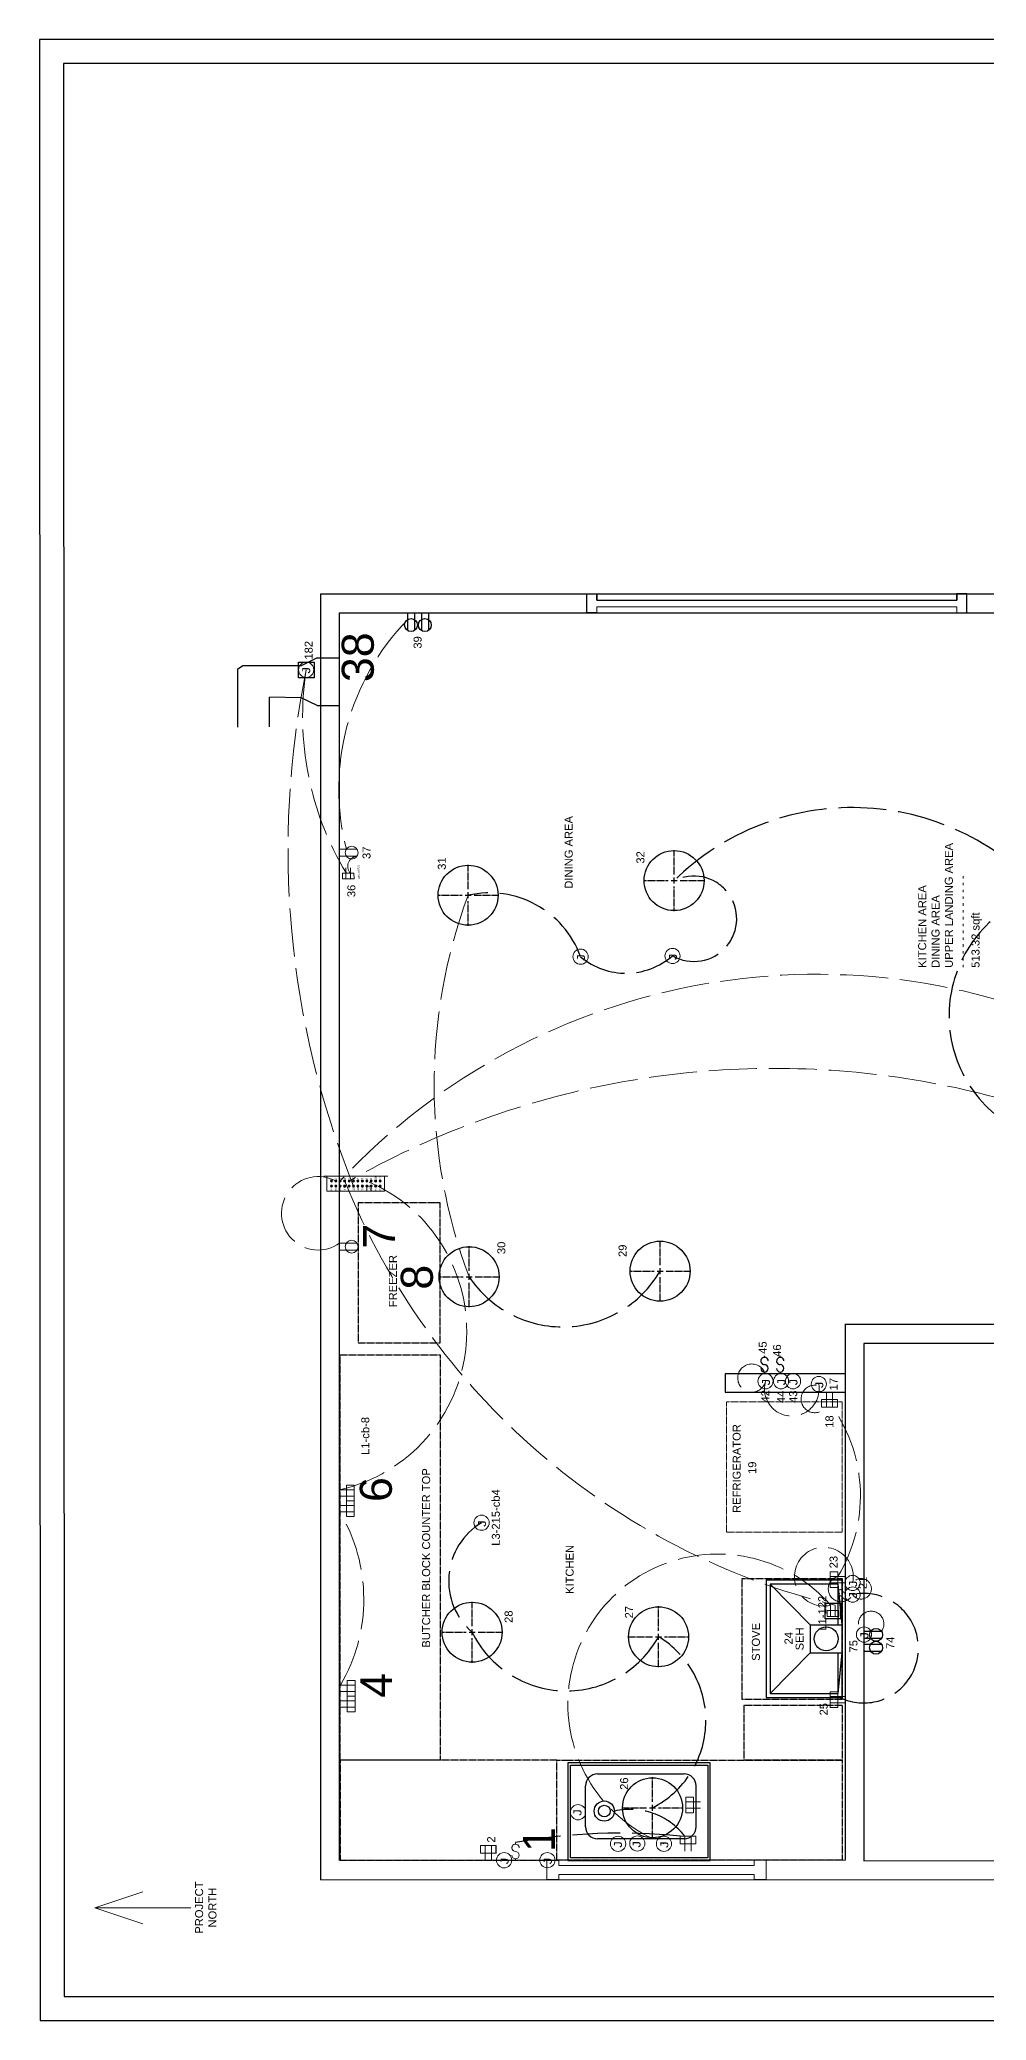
# Model space of a CAD drawing. Header units: inches. Extents: x -601 to 0, y 0 to 495.
# Drawn here: x -600.5 to -363.8, y 0 to 495.1 of the extents above; entities that cross this region are included whole.
import ezdxf

# ---------------------------------------------------------------- set-up
doc = ezdxf.new("R2010")
doc.units = ezdxf.units.IN
doc.header["$MEASUREMENT"] = 0
doc.linetypes.add('ACAD_ISO02W100', pattern=[15, 12, -3])
doc.linetypes.add('CENTER2', pattern=[1.125, 0.75, -0.125, 0.125, -0.125])
doc.layers.get('0').update_dxf_attribs({"color": 1, "lineweight": 9})
for name, color, linetype, lineweight in [('00-page-edge', 7, 'Continuous', 9), ('A201-Floorplan-2nd-floor', 7, 'Continuous', 9), ('A201-Text', 7, 'Continuous', 9), ('E201-Electrical-2nd-floor', 7, 'Continuous', 9)]:
    doc.layers.add(name, color=color, linetype=linetype, lineweight=lineweight)
doc.styles.add('Reg', font='Courier New.ttf', dxfattribs={"height": 1})
doc.styles.add('Small', font='Arial.ttf', dxfattribs={"height": 0.5})
doc.styles.get("Standard").update_dxf_attribs({"font": 'Arial.ttf', "height": 2})

# ---------------------------------------------------------------- blocks, each defined once
blk = doc.blocks.new('duplex-for-freezer-on-2nd-floor')
at = {"layer": 'E201-Electrical-2nd-floor'}
for p, q in [((0, 0), (0, -4.39)), ((1.73, 0), (1.73, -4.38))]:
    blk.add_line(p, q, dxfattribs=at)
blk.add_circle((0.86, -3.03), 1.61, dxfattribs=at)
blk = doc.blocks.new('refrigerator')
at = {"layer": 'A201-Floorplan-2nd-floor', "linetype": 'CENTER2'}
blk.add_lwpolyline([(0, 0), (-32.625, 0), (-32.625, 28.925), (0, 28.925)], close=True, dxfattribs=at)
blk = doc.blocks.new('stove')
at = {"layer": 'A201-Floorplan-2nd-floor', "linetype": 'CENTER2', "lineweight": 30}
blk.add_lwpolyline([(-30.27, 25), (0, 25), (0, 0), (-30.27, 0)], close=True, dxfattribs=at)
blk = doc.blocks.new('L2-dining-room-window')
at = {"layer": 'A201-Floorplan-2nd-floor', "lineweight": 30}
for p, q in [((0, -2.5), (0, 0)), ((0, 0), (4.75, 0)), ((4.75, 0), (4.75, -2.5)), ((3.2, -2.5), (4.75, -2.5)), ((3.2, -2.5), (3.2, -92.5)), ((4.75, -2.5), (3.2, -2.5)), ((0, -92.5), (0, -95)), ((3.2, -92.5), (4.75, -92.5)), ((4.75, -92.5), (3.2, -92.5)), ((4.75, -95), (4.75, -92.5)), ((0, -95), (4.75, -95))]:
    blk.add_line(p, q, dxfattribs=at)
at = {"layer": 'A201-Floorplan-2nd-floor'}
blk.add_lwpolyline([(0, -92.5), (1.55, -92.5), (1.55, -2.5), (0, -2.5)], dxfattribs=at)
blk = doc.blocks.new('L2-furnace-register-38-and-duct')
at = {"layer": 'A201-Floorplan-2nd-floor', "lineweight": 30}
for p, q in [((9, 25.55), (-5.42, 25.55)), ((9.97, 24.2), (9, 25.55)), ((9.97, 9.59), (9.97, 24.2)), ((-5.27, 17.56), (2.09, 17.56)), ((1.97, 9.59), (2.09, 17.56)), ((0, 5.61), (1.97, 9.59)), ((0, 5.61), (0, 0)), ((11.95, 5.61), (9.97, 9.59)), ((11.95, 5.61), (11.95, 0))]:
    blk.add_line(p, q, dxfattribs=at)
blk = doc.blocks.new('L2-switch-1')
at = {"layer": 'E201-Electrical-2nd-floor'}
for p, q in [((0.41, 0, -43.5), (0, 0, -43.5)), ((4.08, 0, -43.5), (4.49, 0, -43.5))]:
    blk.add_line(p, q, dxfattribs=at)
for centre, start, end in [((1.32, 0, -43.5), 90, 270), ((3.17, 0, -43.5), 270, 180), ((1.34, 0, -43.5), 270, 0)]:
    blk.add_arc(centre, 0.916, start, end, dxfattribs=at)
blk = doc.blocks.new('L2-gfci-duplex-2')
at = {"layer": 'E201-Electrical-2nd-floor'}
for p, q in [((0, 0, -43.5), (3.72, 0, -43.5)), ((3.72, 1.18, -43.5), (1.79, 1.18, -43.5)), ((1.79, -2.75, -43.5), (1.79, 1.18, -43.5)), ((0, -1.57, -43.5), (3.72, -1.57, -43.5))]:
    blk.add_line(p, q, dxfattribs=at)
at = {"layer": 'E201-Electrical-2nd-floor', "elevation": -43.5}
blk.add_lwpolyline([(1.79, -2.75), (1.79, 1.18), (3.72, 1.18), (3.72, -2.75)], close=True, dxfattribs=at)
blk = doc.blocks.new('L2-north-kitchen-butcher-block')
at = {"layer": 'A201-Floorplan-2nd-floor', "linetype": 'CENTER2', "lineweight": 30}
blk.add_lwpolyline([(0, -25), (-101.32, -25), (-101.32, 0), (0, 0)], close=True, dxfattribs=at)
blk = doc.blocks.new('L2-kitchen-NW-butcher-block')
at = {"layer": 'A201-Floorplan-2nd-floor', "linetype": 'CENTER2', "lineweight": 30}
blk.add_lwpolyline([(25, -54.19), (25, 0), (0, 0), (0, -54.19)], close=True, dxfattribs=at)
blk = doc.blocks.new('L2-kitchen-butcher-block-sink')
at = {"layer": 'A201-Floorplan-2nd-floor', "linetype": 'CENTER2', "lineweight": 30}
blk.add_lwpolyline([(0, 71.3625), (25, 71.3625), (25, 0), (0, 0)], close=True, dxfattribs=at)
blk = doc.blocks.new('L2-butcher-block-west-stove')
at = {"layer": 'A201-Floorplan-2nd-floor', "linetype": 'CENTER2', "lineweight": 30}
for p, q in [((13.69, 24.62), (0, 24.62)), ((0, 0), (0, 24.62)), ((13.69, 0), (13.69, 24.62)), ((13.69, 0), (0, 0))]:
    blk.add_line(p, q, dxfattribs=at)
blk = doc.blocks.new('smart-hood')
at = {"lineweight": 30}
for p, q in [((11.15625, 8), (11.15625, 0)), ((18.15625, 8), (11.15625, 8)), ((18.15625, 8), (18.15625, 0))]:
    blk.add_line(p, q, dxfattribs=at)
blk.add_lwpolyline([(0, 0), (29.3125, 0), (29.3125, 19), (0, 19)], close=True, dxfattribs=at)
blk.add_lwpolyline([(18.15625, 1), (28.3125, 1), (28.3125, 18), (1, 18), (1, 1), (11.15625, 1)], dxfattribs=at)
blk.add_circle((14.65625, 4), 3, dxfattribs=at)
blk = doc.blocks.new('L2-stove-exhaust-hood')
at = {"layer": 'A201-Floorplan-2nd-floor', "lineweight": 30}
for p, q in [((0, 8), (-10.15625, 18)), ((17.15625, 18), (7, 8)), ((-10.15625, 1), (0, 0)), ((7, 0), (17.15625, 1))]:
    blk.add_line(p, q, dxfattribs=at)
blk.add_blockref('smart-hood', (-11.15625, 0), dxfattribs=at)
blk = doc.blocks.new('L2-gfci-duplex-4')
at = {"layer": 'E201-Electrical-2nd-floor'}
for p, q in [((-3.92, 0, -48.88), (-3.92, -1.96, -48.88)), ((3.92, 0, -48.88), (-3.92, 0, -48.88)), ((-2.75, 1.76, -48.88), (-2.75, -1.96, -48.88)), ((-1.18, 1.76, -48.88), (-1.18, -1.96, -48.88)), ((0, -1.96, -48.88), (0, 0, -48.88)), ((1.18, 1.7, -48.88), (1.18, -1.96, -48.88)), ((2.75, 1.7, -48.88), (2.75, -1.96, -48.88)), ((3.92, -1.96, -48.88), (3.92, 0, -48.88)), ((-3.92, -1.96, -48.88), (3.92, -1.96, -48.88))]:
    blk.add_line(p, q, dxfattribs=at)
blk = doc.blocks.new('L2-gfci-duplex-6')
at = {"layer": 'E201-Electrical-2nd-floor'}
for p, q in [((-3.92, 0, -49.38), (-3.92, -1.96, -49.38)), ((3.92, 0, -49.38), (-3.92, 0, -49.38)), ((-2.75, 1.69, -49.38), (-2.75, -1.96, -49.38)), ((-1.18, 1.69, -49.38), (-1.18, -1.96, -49.38)), ((0, -1.96, -49.38), (0, 0, -49.38)), ((1.18, 1.7, -49.38), (1.18, -1.96, -49.38)), ((2.75, 1.7, -49.38), (2.75, -1.96, -49.38)), ((3.92, -1.96, -49.38), (3.92, 0, -49.38)), ((-3.92, -1.96, -49.38), (3.92, -1.96, -49.38))]:
    blk.add_line(p, q, dxfattribs=at)
blk = doc.blocks.new('L2-gfci-duplex-10')
at = {"layer": 'E201-Electrical-2nd-floor'}
for p, q in [((0, 1.57), (3.72, 1.57)), ((0, 0), (3.72, 0)), ((3.72, 2.75), (1.79, 2.75)), ((1.79, -1.18), (1.79, 2.75))]:
    blk.add_line(p, q, dxfattribs=at)
blk.add_lwpolyline([(1.79, -1.18), (1.79, 2.75), (3.72, 2.75), (3.72, -1.18)], close=True, dxfattribs=at)
blk = doc.blocks.new('L2-gfci-duplex-9')
at = {"layer": 'E201-Electrical-2nd-floor'}
for p, q in [((0, 0), (0, -1.94)), ((3.92, 0), (0, 0)), ((1.18, -3.72), (1.18, 0)), ((2.75, -3.72), (2.75, 0)), ((3.92, -1.94), (3.92, 0)), ((3.92, -1.94), (0, -1.94))]:
    blk.add_line(p, q, dxfattribs=at)
blk = doc.blocks.new('L2-cabinet-holding-kitchen-sink')
at = {"layer": 'A201-Floorplan-2nd-floor', "lineweight": -3}
for points in [[(0, 0), (0, 35.56), (-24.42, 35.56), (-24.4, 0)], [(-23.77, 0.62), (-23.8, 34.94), (-0.63, 34.94), (-0.63, 0.62)]]:
    blk.add_lwpolyline(points, close=True, dxfattribs=at)
blk = doc.blocks.new('L2-insinkerator')
at = {"layer": 'E201-Electrical-2nd-floor', "lineweight": -3}
blk.add_circle((0, 2.53), 2.53, dxfattribs=at)
blk = doc.blocks.new('L2-kitchen-sink-and-drain')
at = {"layer": 'A201-Floorplan-2nd-floor', "lineweight": -3}
for p, q in [((-6.9375, -19.96875), (-6.9375, 1.71875)), ((-3.9375, 4.71875), (6.28125, 4.71875)), ((9.28125, 1.71875), (9.28125, -19.96875)), ((-3.9375, -22.96875), (6.28125, -22.96875))]:
    blk.add_line(p, q, dxfattribs=at)
blk.add_circle((0, 0), 1.45459, dxfattribs=at)
for centre, start, end in [((-3.9375, 1.71875), 90, 180), ((6.28125, 1.71875), 0, 90), ((-3.9375, -19.96875), 180, 270), ((6.28125, -19.96875), 270, 0)]:
    blk.add_arc(centre, 3, start, end, dxfattribs=at)
blk = doc.blocks.new('L2-gfci-duplex-18')
at = {"layer": 'E201-Electrical-2nd-floor'}
for p, q in [((-3.72, 2.75, -29.75), (-1.79, 2.75, -29.75)), ((-1.79, 2.75, -29.75), (-3.72, 2.75, -29.75)), ((-3.72, 2.75, -29.75), (-3.72, -1.18, -29.75)), ((0, 1.57, -29.75), (-3.72, 1.57, -29.75)), ((0, 1.57, -29.75), (-3.72, 1.57, -29.75)), ((0, 0, -29.75), (-3.72, 0, -29.75)), ((-1.79, 2.75, -29.75), (-1.79, -1.18, -29.75)), ((-3.72, -1.18, -29.75), (-1.79, -1.18, -29.75))]:
    blk.add_line(p, q, dxfattribs=at)
blk = doc.blocks.new('L2-gfci-duplex-23')
at = {"layer": 'E201-Electrical-2nd-floor'}
for p, q in [((-1.18, 3.72, -56.5), (-1.18, 1.79, -56.5)), ((2.75, 3.72, -56.5), (-1.18, 3.72, -56.5)), ((2.75, 1.79, -56.5), (-1.18, 1.79, -56.5)), ((0, 0, -56.5), (0, 3.72, -56.5)), ((1.57, 0, -56.5), (1.57, 3.72, -56.5)), ((2.75, 1.79, -56.5), (2.75, 3.72, -56.5))]:
    blk.add_line(p, q, dxfattribs=at)
blk = doc.blocks.new('L2-j-box-22')
at = {"layer": 'E201-Electrical-2nd-floor'}
blk.add_circle((0, -1.9), 1.9, dxfattribs=at)
at = {"layer": 'E201-Electrical-2nd-floor', "lineweight": 5, "style": 'Reg'}
blk.add_text('J', height=2, dxfattribs=at).set_placement((-1.25, -3.01))
blk = doc.blocks.new('L2-j-box-21')
at = {"layer": 'E201-Electrical-2nd-floor'}
blk.add_circle((0, -1.9), 1.9, dxfattribs=at)
at = {"layer": 'E201-Electrical-2nd-floor', "lineweight": 5, "style": 'Reg'}
blk.add_text('J', height=2, dxfattribs=at).set_placement((-1.25, -3.01))
blk = doc.blocks.new('L2-gfci-duplex-25')
at = {"layer": 'E201-Electrical-2nd-floor'}
for p, q in [((-1.18, 3.72, -56.5), (-1.18, 1.79, -56.5)), ((2.75, 3.72, -56.5), (-1.18, 3.72, -56.5)), ((2.75, 1.79, -56.5), (-1.18, 1.79, -56.5)), ((0, 0, -56.5), (0, 3.72, -56.5)), ((1.57, 0, -56.5), (1.57, 3.72, -56.5)), ((2.75, 1.79, -56.5), (2.75, 3.72, -56.5))]:
    blk.add_line(p, q, dxfattribs=at)
blk = doc.blocks.new('*U117')
at = {"layer": 'E201-Electrical-2nd-floor', "color": 0, "linetype": 'CENTER2', "lineweight": -3, "transparency": 16777216}
for p, q in [((0, 1.5), (0, 7.62)), ((-7.62, 0), (-1.5, 0)), ((1.5, 0), (7.62, 0)), ((0, -7.62), (0, -1.5))]:
    blk.add_line(p, q, dxfattribs=at)
at = {"layer": 'E201-Electrical-2nd-floor', "color": 0, "linetype": 'Continuous', "lineweight": -3, "transparency": 16777216}
for p, q in [((-0.75, 0), (0.75, 0)), ((0, -0.75), (0, 0.75))]:
    blk.add_line(p, q, dxfattribs=at)
blk = doc.blocks.new('L2-ceiling-led-26')
at = {"layer": 'E201-Electrical-2nd-floor', "lineweight": -3}
blk.add_circle((0, 0, -94.5), 7.5, dxfattribs=at)
at = {"layer": 'E201-Electrical-2nd-floor', "linetype": 'CENTER2', "lineweight": -3, "rotation": 270}
blk.add_blockref('*U117', (0, 0, -94.5), dxfattribs=at)
blk = doc.blocks.new('*U119')
at = {"layer": 'E201-Electrical-2nd-floor', "color": 0, "linetype": 'CENTER2', "lineweight": -3, "transparency": 16777216}
for p, q in [((0, 1.5), (0, 7.62)), ((-7.62, 0), (-1.5, 0)), ((1.5, 0), (7.62, 0)), ((0, -7.62), (0, -1.5))]:
    blk.add_line(p, q, dxfattribs=at)
at = {"layer": 'E201-Electrical-2nd-floor', "color": 0, "linetype": 'Continuous', "lineweight": -3, "transparency": 16777216}
for p, q in [((-0.75, 0), (0.75, 0)), ((0, -0.75), (0, 0.75))]:
    blk.add_line(p, q, dxfattribs=at)
blk = doc.blocks.new('L2-ceiling-led-27')
at = {"layer": 'E201-Electrical-2nd-floor', "lineweight": -3}
blk.add_circle((0, 0, -93.5), 7.5, dxfattribs=at)
at = {"layer": 'E201-Electrical-2nd-floor', "linetype": 'CENTER2', "lineweight": -3, "rotation": 270}
blk.add_blockref('*U119', (0, 0, -93.5), dxfattribs=at)
blk = doc.blocks.new('*U121')
at = {"layer": 'E201-Electrical-2nd-floor', "color": 0, "linetype": 'CENTER2', "lineweight": -3, "transparency": 16777216}
for p, q in [((0, 1.5), (0, 7.62)), ((-7.62, 0), (-1.5, 0)), ((1.5, 0), (7.62, 0)), ((0, -7.62), (0, -1.5))]:
    blk.add_line(p, q, dxfattribs=at)
at = {"layer": 'E201-Electrical-2nd-floor', "color": 0, "linetype": 'Continuous', "lineweight": -3, "transparency": 16777216}
for p, q in [((-0.75, 0), (0.75, 0)), ((0, -0.75), (0, 0.75))]:
    blk.add_line(p, q, dxfattribs=at)
blk = doc.blocks.new('L2-ceiling-led-28')
at = {"layer": 'E201-Electrical-2nd-floor', "lineweight": -3}
blk.add_circle((0, 0, -93.88), 7.5, dxfattribs=at)
at = {"layer": 'E201-Electrical-2nd-floor', "linetype": 'CENTER2', "lineweight": -3, "rotation": 270}
blk.add_blockref('*U121', (0, 0, -93.88), dxfattribs=at)
blk = doc.blocks.new('L2-j-box-14')
at = {"layer": 'E201-Electrical-2nd-floor'}
blk.add_circle((0, -1.9), 1.9, dxfattribs=at)
at = {"layer": 'E201-Electrical-2nd-floor', "lineweight": 5, "style": 'Reg'}
blk.add_text('J', height=2, dxfattribs=at).set_placement((-1.1, -2.75))
blk = doc.blocks.new('L2-j-box-13')
at = {"layer": 'E201-Electrical-2nd-floor'}
blk.add_circle((0, 0), 1.9, dxfattribs=at)
at = {"layer": 'E201-Electrical-2nd-floor', "lineweight": 5, "style": 'Reg'}
blk.add_text('J', height=2, dxfattribs=at).set_placement((-1.2, -0.98))
blk = doc.blocks.new('L2-j-box-12')
at = {"layer": 'E201-Electrical-2nd-floor'}
blk.add_circle((0, 0), 1.9, dxfattribs=at)
at = {"layer": 'E201-Electrical-2nd-floor', "lineweight": 5, "style": 'Reg'}
blk.add_text('J', height=2, dxfattribs=at).set_placement((-1.25, -0.82))
blk = doc.blocks.new('L2-j-box-11')
at = {"layer": 'E201-Electrical-2nd-floor'}
blk.add_circle((0, 0), 1.9, dxfattribs=at)
at = {"layer": 'E201-Electrical-2nd-floor', "lineweight": 5, "style": 'Reg'}
blk.add_text('J', height=2, dxfattribs=at).set_placement((-1.25, -1.11))
blk = doc.blocks.new('L2-j-box-15')
at = {"layer": 'E201-Electrical-2nd-floor'}
blk.add_circle((0, 0), 1.9, dxfattribs=at)
at = {"layer": 'E201-Electrical-2nd-floor', "lineweight": 5, "style": 'Reg'}
blk.add_text('J', height=2, dxfattribs=at).set_placement((-1.25, -1.11))
blk = doc.blocks.new('L2-j-box-16')
at = {"layer": 'E201-Electrical-2nd-floor'}
blk.add_circle((0, 0), 1.9, dxfattribs=at)
at = {"layer": 'E201-Electrical-2nd-floor', "lineweight": 5, "style": 'Reg'}
blk.add_text('J', height=2, dxfattribs=at).set_placement((-1.25, -1.11))
blk = doc.blocks.new('*U125')
at = {"layer": 'E201-Electrical-2nd-floor', "color": 0, "linetype": 'CENTER2', "lineweight": -3, "transparency": 16777216}
for p, q in [((0, 1.5), (0, 7.62)), ((-7.62, 0), (-1.5, 0)), ((1.5, 0), (7.62, 0)), ((0, -7.62), (0, -1.5))]:
    blk.add_line(p, q, dxfattribs=at)
at = {"layer": 'E201-Electrical-2nd-floor', "color": 0, "linetype": 'Continuous', "lineweight": -3, "transparency": 16777216}
for p, q in [((-0.75, 0), (0.75, 0)), ((0, -0.75), (0, 0.75))]:
    blk.add_line(p, q, dxfattribs=at)
blk = doc.blocks.new('L2-ceiling-led-29')
at = {"layer": 'E201-Electrical-2nd-floor', "lineweight": -3}
blk.add_circle((0, 0, -93), 7.5, dxfattribs=at)
at = {"layer": 'E201-Electrical-2nd-floor', "linetype": 'CENTER2', "lineweight": -3, "rotation": 270}
blk.add_blockref('*U125', (0, 0, -93), dxfattribs=at)
blk = doc.blocks.new('*U127')
at = {"layer": 'E201-Electrical-2nd-floor', "color": 0, "linetype": 'CENTER2', "lineweight": -3, "transparency": 16777216}
for p, q in [((0, 1.5), (0, 7.62)), ((-7.62, 0), (-1.5, 0)), ((1.5, 0), (7.62, 0)), ((0, -7.62), (0, -1.5))]:
    blk.add_line(p, q, dxfattribs=at)
at = {"layer": 'E201-Electrical-2nd-floor', "color": 0, "linetype": 'Continuous', "lineweight": -3, "transparency": 16777216}
for p, q in [((-0.75, 0), (0.75, 0)), ((0, -0.75), (0, 0.75))]:
    blk.add_line(p, q, dxfattribs=at)
blk = doc.blocks.new('L2-ceiling-led-30')
at = {"layer": 'E201-Electrical-2nd-floor', "lineweight": -3}
blk.add_circle((0, 0, -94.38), 7.5, dxfattribs=at)
at = {"layer": 'E201-Electrical-2nd-floor', "linetype": 'CENTER2', "lineweight": -3, "rotation": 270}
blk.add_blockref('*U127', (0, 0, -94.38), dxfattribs=at)
blk = doc.blocks.new('*U129')
at = {"layer": 'E201-Electrical-2nd-floor', "color": 0, "linetype": 'CENTER2', "lineweight": -3, "transparency": 16777216}
for p, q in [((0, 1.5), (0, 7.62)), ((-7.62, 0), (-1.5, 0)), ((1.5, 0), (7.62, 0)), ((0, -7.62), (0, -1.5))]:
    blk.add_line(p, q, dxfattribs=at)
at = {"layer": 'E201-Electrical-2nd-floor', "color": 0, "linetype": 'Continuous', "lineweight": -3, "transparency": 16777216}
for p, q in [((-0.75, 0), (0.75, 0)), ((0, -0.75), (0, 0.75))]:
    blk.add_line(p, q, dxfattribs=at)
blk = doc.blocks.new('L2-ceiling-led-31')
at = {"layer": 'E201-Electrical-2nd-floor', "lineweight": -3}
blk.add_circle((0, 0, -93.38), 7.5, dxfattribs=at)
at = {"layer": 'E201-Electrical-2nd-floor', "linetype": 'CENTER2', "lineweight": -3, "rotation": 270}
blk.add_blockref('*U129', (0, 0, -93.38), dxfattribs=at)
blk = doc.blocks.new('*U131')
at = {"layer": 'E201-Electrical-2nd-floor', "color": 0, "linetype": 'CENTER2', "lineweight": -3, "transparency": 16777216}
for p, q in [((0, 1.5), (0, 7.62)), ((-7.62, 0), (-1.5, 0)), ((1.5, 0), (7.62, 0)), ((0, -7.62), (0, -1.5))]:
    blk.add_line(p, q, dxfattribs=at)
at = {"layer": 'E201-Electrical-2nd-floor', "color": 0, "linetype": 'Continuous', "lineweight": -3, "transparency": 16777216}
for p, q in [((-0.75, 0), (0.75, 0)), ((0, -0.75), (0, 0.75))]:
    blk.add_line(p, q, dxfattribs=at)
blk = doc.blocks.new('L2-ceiling-led-32')
at = {"layer": 'E201-Electrical-2nd-floor', "lineweight": -3}
blk.add_circle((0, 0, -93.38), 7.5, dxfattribs=at)
at = {"layer": 'E201-Electrical-2nd-floor', "linetype": 'CENTER2', "lineweight": -3, "rotation": 270}
blk.add_blockref('*U131', (0, 0, -93.38), dxfattribs=at)
blk = doc.blocks.new('L2-duplex-37')
at = {"layer": 'E201-Electrical-2nd-floor'}
for p, q in [((0, 0, -15.25), (0, -4.39, -15.25)), ((1.73, 0, -15.25), (1.73, -4.38, -15.25))]:
    blk.add_line(p, q, dxfattribs=at)
blk.add_circle((0.86, -3.03, -15.25), 1.61, dxfattribs=at)
blk = doc.blocks.new('L2-duplex-39')
at = {"layer": 'E201-Electrical-2nd-floor', "lineweight": -3}
for p, q in [((0, 2.75, -15.75), (-4.39, 2.75, -15.75)), ((0, 1.02, -15.75), (-4.38, 1.02, -15.75)), ((0, -0.71, -15.75), (-4.39, -0.71, -15.75)), ((0, -2.44, -15.75), (-4.38, -2.44, -15.75))]:
    blk.add_line(p, q, dxfattribs=at)
for centre in [(-3.03, 1.89, -15.75), (-3.03, -1.57, -15.75)]:
    blk.add_circle(centre, 1.61, dxfattribs=at)
blk = doc.blocks.new('L2-j-box-42')
at = {"layer": 'E201-Electrical-2nd-floor'}
blk.add_circle((-1.9, 0, -67.12), 1.9, dxfattribs=at)
at = {"layer": 'E201-Electrical-2nd-floor', "lineweight": 5, "style": 'Reg'}
blk.add_text('J', height=2, dxfattribs=at).set_placement((-3.15, -1.11, -67.12))
blk = doc.blocks.new('L2-j-box-44')
at = {"layer": 'E201-Electrical-2nd-floor'}
blk.add_circle((-1.9, 0, -75.62), 1.9, dxfattribs=at)
at = {"layer": 'E201-Electrical-2nd-floor', "lineweight": 5, "style": 'Reg'}
blk.add_text('J', height=2, dxfattribs=at).set_placement((-3.15, -1.11, -75.62))
blk = doc.blocks.new('L2-j-box-43')
at = {"layer": 'E201-Electrical-2nd-floor'}
blk.add_circle((-1.9, 0, -67.25), 1.9, dxfattribs=at)
at = {"layer": 'E201-Electrical-2nd-floor', "lineweight": 5, "style": 'Reg'}
blk.add_text('J', height=2, dxfattribs=at).set_placement((-3.15, -1.11, -67.25))
blk = doc.blocks.new('L2-j-box-17')
at = {"layer": 'E201-Electrical-2nd-floor'}
blk.add_circle((1.9, 0, -52.62), 1.9, dxfattribs=at)
at = {"layer": 'E201-Electrical-2nd-floor', "lineweight": 5, "style": 'Reg'}
blk.add_text('J', height=2, dxfattribs=at).set_placement((0.65, -1.11, -52.62))
blk = doc.blocks.new('L2-switch-45')
at = {"layer": 'E201-Electrical-2nd-floor', "lineweight": -3}
for p, q in [((0.41, 0, -45.25), (0, 0, -45.25)), ((4.08, 0, -45.25), (4.49, 0, -45.25))]:
    blk.add_line(p, q, dxfattribs=at)
for centre, start, end in [((1.32, 0, -45.25), 90, 270), ((3.17, 0, -45.25), 270, 180), ((1.34, 0, -45.25), 270, 0)]:
    blk.add_arc(centre, 0.916, start, end, dxfattribs=at)
blk = doc.blocks.new('L2-switch-46')
at = {"layer": 'E201-Electrical-2nd-floor', "lineweight": -3}
for p, q in [((0.41, 0, -45), (0, 0, -45)), ((4.08, 0, -45), (4.49, 0, -45))]:
    blk.add_line(p, q, dxfattribs=at)
for centre, start, end in [((1.32, 0, -45), 90, 270), ((3.17, 0, -45), 270, 180), ((1.34, 0, -45), 270, 0)]:
    blk.add_arc(centre, 0.916, start, end, dxfattribs=at)
blk = doc.blocks.new('L2-j-box-77')
at = {"layer": 'E201-Electrical-2nd-floor'}
blk.add_circle((1.9, 0, -8), 1.9, dxfattribs=at)
at = {"layer": 'E201-Electrical-2nd-floor', "lineweight": 5, "style": 'Reg'}
blk.add_text('J', height=2, dxfattribs=at).set_placement((0.65, -1.11, -8))
blk = doc.blocks.new('L1-gfci-122')
at = {"layer": 'E201-Electrical-2nd-floor', "lineweight": 30}
for p, q in [((-2.06, -2.48), (-2.06, 1.37)), ((-2.06, 1.37), (-0.08, 1.37)), ((-0.08, 1.37), (1.85, 1.37)), ((1.85, 1.37), (1.85, -2.48)), ((1.85, -2.48), (-2.06, -2.48))]:
    blk.add_line(p, q, dxfattribs=at)
at = {"layer": 'E201-Electrical-2nd-floor'}
for p, q in [((-1.44, 0.87), (0, 0.87)), ((-1.44, -2.03), (-1.44, 0.87)), ((1.32, 0), (-1.44, 0)), ((0, -2.03), (0, 0.87)), ((1.32, -1.16), (-1.44, -1.16)), ((0, -2.03), (-1.44, -2.03))]:
    blk.add_line(p, q, dxfattribs=at)
blk = doc.blocks.new('L3-215')
at = {"layer": 'E201-Electrical-2nd-floor'}
blk.add_circle((0, 0), 1.9, dxfattribs=at)
at = {"layer": 'E201-Electrical-2nd-floor', "lineweight": 5, "style": 'Reg'}
blk.add_text('J', height=2, dxfattribs=at).set_placement((-1.25, -1.11))
blk = doc.blocks.new('L3-205')
at = {"layer": 'E201-Electrical-2nd-floor'}
blk.add_circle((0, 0), 1.9, dxfattribs=at)
at = {"layer": 'E201-Electrical-2nd-floor', "lineweight": 5, "style": 'Reg'}
blk.add_text('J', height=2, dxfattribs=at).set_placement((-1.25, -1.11))
blk = doc.blocks.new('L3-206')
at = {"layer": 'E201-Electrical-2nd-floor'}
blk.add_circle((0, 0), 1.9, dxfattribs=at)
at = {"layer": 'E201-Electrical-2nd-floor', "lineweight": 5, "style": 'Reg'}
blk.add_text('J', height=2, dxfattribs=at).set_placement((-1.25, -1.11))
blk = doc.blocks.new('L2-kitchen-window')
at = {"layer": 'A201-Floorplan-2nd-floor'}
for p, q in [((-0.03, 54.87), (-4.83, 54.87)), ((-0.03, 54.88), (-0.03, 51.87)), ((-3.51, 51.87), (-4.83, 51.87)), ((-3.51, 51.87), (-3.51, 3)), ((-0.03, 51.87), (-1.31, 51.87)), ((-1.31, 51.87), (-1.31, 3)), ((-4.82, 3), (-3.51, 3)), ((0, 0), (-4.82, 0)), ((-1.31, 3), (0, 3)), ((0, 3), (0, 0))]:
    blk.add_line(p, q, dxfattribs=at)
at = {"layer": 'A201-Floorplan-2nd-floor', "lineweight": 30}
for p, q in [((-4.83, 54.87), (-4.83, 51.87)), ((-4.82, 3), (-4.82, 0))]:
    blk.add_line(p, q, dxfattribs=at)
blk = doc.blocks.new('L1-182')
at = {"layer": 'E201-Electrical-2nd-floor', "lineweight": 30}
for p, q in [((-1.98, -1.95, -100.38), (-1.98, 1.9, -100.38)), ((-1.98, 1.9, -100.38), (0, 1.9, -100.38)), ((0, 1.9, -100.38), (1.93, 1.9, -100.38)), ((1.93, 1.9, -100.38), (1.93, -1.95, -100.38)), ((1.93, -1.95, -100.38), (-1.98, -1.95, -100.38))]:
    blk.add_line(p, q, dxfattribs=at)
at = {"layer": 'E201-Electrical-2nd-floor'}
blk.add_circle((0, 0, -100.38), 1.9, dxfattribs=at)
at = {"layer": 'E201-Electrical-2nd-floor', "lineweight": 5, "style": 'Reg'}
blk.add_text('J', height=2, dxfattribs=at).set_placement((-1.16, -0.99, -100.38))
blk = doc.blocks.new('subpanel-171')
at = {"layer": 'E201-Electrical-2nd-floor', "lineweight": 5}
for p, q in [((0, -14.38, -48.75), (0, 0, -48.75)), ((0, 0, -48.75), (3.75, 0, -48.75)), ((3.75, -15.19, -48.75), (3.75, 0.81, -48.75)), ((1, -1.11, -48.75), (1.5, -1.11, -48.75)), ((1, -2.21, -48.75), (1.5, -2.21, -48.75)), ((1, -3.32, -48.75), (1.5, -3.32, -48.75)), ((1, -4.42, -48.75), (1.5, -4.42, -48.75)), ((1.25, -1.36, -48.75), (1.25, -0.86, -48.75)), ((1.25, -2.46, -48.75), (1.25, -1.96, -48.75)), ((1.25, -3.57, -48.75), (1.25, -3.07, -48.75)), ((1.25, -4.67, -48.75), (1.25, -4.17, -48.75)), ((2.25, -1.11, -48.75), (2.75, -1.11, -48.75)), ((2.25, -2.21, -48.75), (2.75, -2.21, -48.75)), ((2.25, -3.32, -48.75), (2.75, -3.32, -48.75)), ((2.25, -4.42, -48.75), (2.75, -4.42, -48.75)), ((2.5, -1.36, -48.75), (2.5, -0.86, -48.75)), ((2.5, -2.46, -48.75), (2.5, -1.96, -48.75)), ((2.5, -3.57, -48.75), (2.5, -3.07, -48.75)), ((2.5, -4.67, -48.75), (2.5, -4.17, -48.75)), ((1, -5.53, -48.75), (1.5, -5.53, -48.75)), ((1, -6.64, -48.75), (1.5, -6.64, -48.75)), ((1, -7.74, -48.75), (1.5, -7.74, -48.75)), ((1, -8.85, -48.75), (1.5, -8.85, -48.75)), ((1.25, -5.78, -48.75), (1.25, -5.28, -48.75)), ((1.25, -6.89, -48.75), (1.25, -6.39, -48.75)), ((1.25, -7.99, -48.75), (1.25, -7.49, -48.75)), ((1.25, -9.1, -48.75), (1.25, -8.6, -48.75)), ((1.25, -10.21, -48.75), (1.25, -9.71, -48.75)), ((2.25, -5.53, -48.75), (2.75, -5.53, -48.75)), ((2.25, -6.64, -48.75), (2.75, -6.64, -48.75)), ((2.25, -7.74, -48.75), (2.75, -7.74, -48.75)), ((2.25, -8.85, -48.75), (2.75, -8.85, -48.75)), ((2.5, -5.78, -48.75), (2.5, -5.28, -48.75)), ((2.5, -6.89, -48.75), (2.5, -6.39, -48.75)), ((2.5, -7.99, -48.75), (2.5, -7.49, -48.75)), ((2.5, -9.1, -48.75), (2.5, -8.6, -48.75)), ((2.5, -10.21, -48.75), (2.5, -9.71, -48.75)), ((1.25, -9.96, -48.75), (0, -9.96, -48.75)), ((0, -9.96, -48.75), (0, -11.06, -48.75)), ((0, -11.06, -48.75), (1.25, -11.06, -48.75)), ((0, -14.38, -48.75), (3.75, -14.38, -48.75)), ((1, -9.96, -48.75), (1.5, -9.96, -48.75)), ((1, -11.06, -48.75), (1.5, -11.06, -48.75)), ((1, -12.17, -48.75), (1.5, -12.17, -48.75)), ((1, -13.27, -48.75), (1.5, -13.27, -48.75)), ((1.25, -11.06, -48.75), (1.25, -9.96, -48.75)), ((1.25, -11.31, -48.75), (1.25, -10.81, -48.75)), ((1.25, -12.42, -48.75), (1.25, -11.92, -48.75)), ((1.25, -13.52, -48.75), (1.25, -13.02, -48.75)), ((2.25, -9.96, -48.75), (2.75, -9.96, -48.75)), ((2.25, -11.06, -48.75), (2.75, -11.06, -48.75)), ((2.25, -12.17, -48.75), (2.75, -12.17, -48.75)), ((2.25, -13.27, -48.75), (2.75, -13.27, -48.75)), ((2.5, -11.31, -48.75), (2.5, -10.81, -48.75)), ((2.5, -12.42, -48.75), (2.5, -11.92, -48.75)), ((2.5, -13.52, -48.75), (2.5, -13.02, -48.75))]:
    blk.add_line(p, q, dxfattribs=at)
for centre in [(1.25, -1.11, -48.75), (1.25, -2.21, -48.75), (1.25, -3.32, -48.75), (1.25, -4.42, -48.75), (2.5, -1.11, -48.75), (2.5, -2.21, -48.75), (2.5, -3.32, -48.75), (2.5, -4.42, -48.75), (1.25, -5.53, -48.75), (1.25, -6.64, -48.75), (1.25, -7.74, -48.75), (1.25, -8.85, -48.75), (1.25, -9.96, -48.75), (2.5, -5.53, -48.75), (2.5, -6.64, -48.75), (2.5, -7.74, -48.75), (2.5, -8.85, -48.75), (2.5, -9.96, -48.75), (1.25, -11.06, -48.75), (1.25, -12.17, -48.75), (1.25, -13.27, -48.75), (2.5, -11.06, -48.75), (2.5, -12.17, -48.75), (2.5, -13.27, -48.75)]:
    blk.add_circle(centre, 0.25, dxfattribs=at)
at = {"layer": 'E201-Electrical-2nd-floor', "lineweight": 5, "style": 'Small'}
for s, p in [('nc', (0.13, -1.28, -48.75)), ('nc', (0.13, -2.39, -48.75)), ('nc', (0.14, -3.49, -48.75)), ('11', (0.18, -4.7, -48.75)), ('1', (2.77, -1.36, -48.75)), ('3', (2.83, -3.59, -48.75)), ('2', (2.83, -2.47, -48.75)), ('4', (2.85, -4.67, -48.75)), ('13', (0.1, -6.92, -48.75)), ('14', (0.11, -8, -48.75)), ('15', (0.11, -9.11, -48.75)), ('12', (0.12, -5.79, -48.75)), ('5', (2.84, -5.79, -48.75)), ('6', (2.85, -8.02, -48.75)), ('7', (2.86, -9.11, -48.75)), ('8', (2.88, -10.2, -48.75)), ('nc', (2.87, -6.81, -48.75)), ('nc', (0.13, -13.46, -48.75)), ('16', (0.12, -10.82, -48.75)), ('nc', (0.14, -12.36, -48.75)), ('10', (2.83, -12.42, -48.75)), ('9', (2.87, -11.28, -48.75)), ('nc', (2.86, -13.46, -48.75))]:
    blk.add_text(s, height=0.5, dxfattribs=at).set_placement(p)
blk = doc.blocks.new('north-arrow')
at = {"layer": '00-page-edge', "lineweight": 5}
for points in [[(-3.99, -12), (0, 0), (4, -12)], [(0, 0), (0, -12), (0, -24)]]:
    blk.add_lwpolyline(points, dxfattribs=at)
blk = doc.blocks.new('wall-gfci+afci')
at = {"layer": 'E201-Electrical-2nd-floor'}
for p, q in [((0, 2.91), (1.44, 2.91)), ((0, 0), (0, 2.91)), ((2.76, 2.03), (0, 2.03)), ((2.76, 0.87), (0, 0.87)), ((1.44, 0), (0, 0)), ((1.44, 0), (1.44, 2.91))]:
    blk.add_line(p, q, dxfattribs=at)
at = {"layer": 'E201-Electrical-2nd-floor', "lineweight": 5, "style": 'Small'}
blk.add_text('AFCI/GFCI', height=0.5, dxfattribs=at).set_placement((-0.04, -1.46))

msp = doc.modelspace()

# ---------------------------------------------------------------- linework, layer by layer
at = {"layer": '00-page-edge', "lineweight": -3}
for p, q in [((0, 495.14), (-600.53, 495.14)), ((-600.53, 495.14), (-600.36, 0)), ((-62.27, 489.14), (-594.53, 489.14)), ((-594.53, 489.14), (-594.36, 6)), ((-594.36, 6), (-62.27, 6)), ((-600.36, 0), (0, 0))]:
    msp.add_line(p, q, dxfattribs=at)
at = {"layer": 'A201-Floorplan-2nd-floor', "lineweight": -3}
for p, q in [((-530.23, 356.57), (-88.42, 356.57)), ((-530.23, 35.17), (-530.23, 356.57)), ((-399.13, 161.66), (-429.13, 161.66)), ((-429.13, 161.66), (-429.13, 157.03)), ((-429.13, 157.03), (-399.13, 157.03)), ((-530.23, 35.17), (-88.42, 35.27))]:
    msp.add_line(p, q, dxfattribs=at)
at = {"layer": 'A201-Floorplan-2nd-floor', "lineweight": 5}
msp.add_line((-500.38, 204.35), (-501.51, 204.35), dxfattribs=at)
at = {"layer": 'A201-Floorplan-2nd-floor', "lineweight": -3}
msp.add_lwpolyline([(-399.13, 173.94), (-399.13, 40.03), (-525.51, 39.94), (-525.51, 351.82), (-230.32, 351.82), (-230.32, 242.75), (-167.47, 242.75), (-167.47, 218.25), (-181.02, 218.25), (-181.02, 152.5), (-216.36, 152.5), (-216.36, 173.94), (-399.14, 173.94)], dxfattribs=at)
at = {"layer": 'A201-Floorplan-2nd-floor', "linetype": 'CENTER2', "lineweight": -3}
msp.add_lwpolyline([(-500.38, 204.35), (-520.88, 204.35), (-520.88, 169.35), (-500.38, 169.35)], close=True, dxfattribs=at)
at = {"layer": 'A201-Floorplan-2nd-floor', "lineweight": -3}
msp.add_lwpolyline([(-394.39, 39.92), (-250.26, 39.96), (-250.26, 93.04), (-221.11, 93.04), (-221.11, 169.19), (-394.39, 169.19)], close=True, dxfattribs=at)
at = {"layer": 'A201-Text', "lineweight": 5}
msp.add_line((-500.38, 169.35), (-500.38, 170.47), dxfattribs=at)
at = {"layer": 'E201-Electrical-2nd-floor', "lineweight": -3}
for p, q in [((-394.39, 97.26), (-390.01, 97.26)), ((-394.39, 95.53), (-390, 95.53)), ((-394.39, 94.02), (-390.01, 94.02)), ((-394.39, 92.29), (-390, 92.29)), ((-486.39, 41.75), (-486.39, 43.69))]:
    msp.add_line(p, q, dxfattribs=at)
for centre in [(-391.36, 96.39), (-391.36, 93.15)]:
    msp.add_circle(centre, 1.61, dxfattribs=at)
at = {"layer": 'E201-Electrical-2nd-floor', "linetype": 'ACAD_ISO02W100', "lineweight": 5}
for centre, radius, start, end in [((-465.01, 307.79), 60.71, 135.7673, 194.3406), ((-314.33, 292.65), 224.08, 168.4282, 202.0393), ((-459.06, 325.94), 75.7, 171.1423, 211.1758), ((-520.96, 288.51), 2.52, 93.6804, 223.4372), ((-365.62, 233.91), 136.25, 159.6703, 200.6302), ((-406.29, 98.5), 163, 348.7833, 136.9245), ((-416.79, 23.03), 214.94, 47.1939, 119.656), ((-530.86, 201.75), 9.18, 61.4152, 305.6014), ((-534.36, 172.31), 40.64, 282.571, 67.3646), ((-359.52, 276.38), 177.66, 202.0017, 256.31), ((-422.44, 160.56), 3.52, 25.4042, 346.984), ((-412.43, 157.9), 6.84, 164.1731, 9.7936), ((-406.68, 155.34), 3.44, 89.5075, 326.7987), ((-434.12, 131.13), 38.84, 328.7264, 34.8092), ((-561.99, 105.3), 42.52, 329.5824, 30.9271), ((-430.96, 79.11), 37.47, 41.1395, 248.9673), ((-404.42, 110.92), 7.35, 347.6063, 283.2229), ((-400.11, 107.86), 3.21, 104.602, 333.6628), ((-395.11, 107.89), 2.57, 214.2725, 145.7275), ((-392.61, 99.09), 3.19, 324.7622, 236.0968)]:
    msp.add_arc(centre, radius, start, end, dxfattribs=at)
at = {"layer": 'E201-Electrical-2nd-floor', "linetype": 'ACAD_ISO02W100', "lineweight": -3}
for centre, radius, start, end in [((-397.29, 239.61), 63.55, 41.7589, 134.5372), ((-436.9, 275.38), 10.68, 239.8413, 117.7632), ((-488.02, 257.63), 24.22, 19.974, 102.7927), ((-341.05, 251.11), 32.07, 105.9938, 232.0727), ((-453.9, 279.4), 17.64, 229.9377, 311.3078), ((-469.69, 201.52), 28.17, 213.6786, 329.6203), ((-481.27, 109.85), 16.97, 120.9985, 229.0846), ((-394.46, 93.04), 13.69, 241.8353, 101.7012), ((-468.78, 108.69), 26.33, 206.285, 330.9506), ((-458.38, 74.94), 24.46, 297.0306, 58.9503), ((-452.9, 35.33), 17.42, 38.02, 102.9037), ((-455.25, -100.35), 147.17, 84.1906, 100.2782)]:
    msp.add_arc(centre, radius, start, end, dxfattribs=at)

# ---------------------------------------------------------------- block references
at = {"lineweight": -3, "rotation": 89.99999999999999}
for name, p in [('L2-dining-room-window', (-463.68, 351.82)), ('L2-north-kitchen-butcher-block', (-525.38, 166.35)), ('refrigerator', (-399.83, 154.65)), ('stove', (-399.83, 110.48)), ('L2-stove-exhaust-hood', (-399.83, 91.87)), ('L2-butcher-block-west-stove', (-399.83, 65.03)), ('L2-kitchen-sink-and-drain', (-459.32, 52.32)), ('L2-gfci-duplex-9', (-438.96, 51.85)), ('L2-gfci-duplex-10', (-437.61, 42.34)), ('L2-gfci-duplex-2', (-489.13, 39.97, 43.5))]:
    msp.add_blockref(name, p, dxfattribs=at)
at = {"lineweight": 5, "rotation": 89.99999999999999}
for name, p in [('L2-cabinet-holding-kitchen-sink', (-432.85, 64.4)), ('L2-insinkerator', (-456.79, 52.32)), ('L2-kitchen-window', (-418.82, 40.01))]:
    msp.add_blockref(name, p, dxfattribs=at)
at = {"layer": '00-page-edge', "lineweight": 5, "rotation": 89.99999999999999}
msp.add_blockref('north-arrow', (-586.69, 28.12), dxfattribs=at)
at = {"layer": 'A201-Floorplan-2nd-floor', "lineweight": -3, "rotation": 89.99999999999999}
for name, p in [('L2-furnace-register-38-and-duct', (-525.51, 328.66)), ('L2-kitchen-NW-butcher-block', (-525.38, 40.03)), ('L2-kitchen-butcher-block-sink', (-399.83, 40.03))]:
    msp.add_blockref(name, p, dxfattribs=at)
at = {"layer": 'A201-Floorplan-2nd-floor', "lineweight": 5, "rotation": 89.99999999999999}
for name, p in [('L2-ceiling-led-30', (-493.13, 185.9, 94.38)), ('L2-ceiling-led-29', (-445.38, 187.28, 93)), ('L2-gfci-duplex-18', (-402.23, 157.03, 29.75)), ('L2-j-box-21', (-399.13, 109.34)), ('L2-ceiling-led-28', (-492.38, 97.03, 93.88)), ('L2-j-box-22', (-399.13, 106.44)), ('L2-ceiling-led-27', (-445.76, 95.9, 93.5)), ('L2-gfci-duplex-25', (-399.13, 79.4, 56.5)), ('L2-ceiling-led-26', (-447.26, 53.15, 94.5)), ('L2-j-box-14', (-467.79, 52.03)), ('L2-j-box-13', (-455.88, 44.13)), ('L2-j-box-12', (-451.07, 44.22)), ('L2-j-box-11', (-444.41, 44.13)), ('L2-j-box-16', (-484.38, 40.03)), ('L2-j-box-15', (-473.56, 40.04))]:
    msp.add_blockref(name, p, dxfattribs=at)
at = {"layer": 'E201-Electrical-2nd-floor', "lineweight": 5}
for name, p, rotation in [('L2-duplex-39', (-505.76, 351.82, 15.75), 89.99999999999999), ('L1-182', (-533.86, 337.6, 100.38), 89.99999999999999), ('L2-duplex-37', (-525.51, 291.03, 15.25), 89.99999999999999), ('wall-gfci+afci', (-521.9, 285.35), 90.60616794361819), ('L3-205', (-465.26, 265.9), 89.99999999999999), ('L3-206', (-442.26, 266.07), 89.99999999999999), ('subpanel-171', (-528.67, 207.32, 48.75), 89.99999999999999), ('L2-switch-45', (-419.26, 161.66, 45.25), 89.99999999999999), ('L2-switch-46', (-415.32, 161.66, 45), 89.99999999999999), ('L2-j-box-42', (-419.01, 161.66, 67.12), 89.99999999999999), ('L2-j-box-44', (-415.13, 161.66, 75.62), 89.99999999999999), ('L2-j-box-43', (-412.13, 161.66, 67.25), 89.99999999999999), ('L2-j-box-17', (-405.68, 157.17, 52.62), 89.99999999999999), ('L3-215', (-490.01, 124.4), 89.99999999999999), ('L2-gfci-duplex-23', (-399.13, 109.4, 56.5), 89.99999999999999), ('L1-gfci-122', (-402.73, 102.44), 89.99999999999999), ('L2-j-box-77', (-394.39, 94.54, 8), 89.99999999999999)]:
    msp.add_blockref(name, p, dxfattribs=dict(at, rotation=rotation))
at = {"layer": 'E201-Electrical-2nd-floor', "linetype": 'ACAD_ISO02W100', "lineweight": 5, "rotation": 89.99999999999999}
for name, p in [('L2-ceiling-led-32', (-441.87, 284.91, 93.38)), ('L2-ceiling-led-31', (-493.38, 281.25, 93.38))]:
    msp.add_blockref(name, p, dxfattribs=at)
at = {"layer": 'E201-Electrical-2nd-floor', "lineweight": -3, "rotation": 89.99999999999999}
for name, p in [('duplex-for-freezer-on-2nd-floor', (-525.51, 192.56)), ('L2-gfci-duplex-6', (-523.82, 129.9, 49.38)), ('L2-gfci-duplex-4', (-523.62, 81.03, 48.88)), ('L2-switch-1', (-481.51, 39.97, 43.5))]:
    msp.add_blockref(name, p, dxfattribs=at)

# ---------------------------------------------------------------- texts
at = {"layer": '00-page-edge', "lineweight": 5, "insert": (-558.96, 28.19), "char_height": 2, "width": 33.7721, "attachment_point": 5, "rotation": 90}
msp.add_mtext('PROJECT\\PNORTH', dxfattribs=at)
at = {"layer": 'A201-Floorplan-2nd-floor', "lineweight": -3, "insert": (-524.97, 334.53), "char_height": 8, "attachment_point": 1, "rotation": 90}
msp.add_mtext('38', dxfattribs=at)
at = {"layer": 'A201-Text', "lineweight": 5}
for s, p in [('DINING AREA', (-467.23, 282.89)), ('FREEZER', (-511.2, 178.28)), ('REFRIGERATOR', (-425.23, 126.85)), ('BUTCHER BLOCK COUNTER TOP', (-502.88, 93.17)), ('KITCHEN', (-466.99, 106.59)), ('STOVE', (-420.42, 89.88)), ('SEH', (-409.49, 92.49))]:
    msp.add_text(s, height=2, rotation=90, dxfattribs=at).set_placement(p)
at = {"layer": 'A201-Text', "lineweight": 5, "insert": (-380.84, 263.11), "char_height": 2, "width": 69.688, "attachment_point": 1, "rotation": 90}
msp.add_mtext('KITCHEN AREA\\PDINING AREA\\PUPPER LANDING AREA\\P- - - - - - - - - - - - - -\\P513.32 sqft', dxfattribs=at)
at = {"layer": 'A201-Text', "lineweight": -3, "insert": (-510.2, 182.66), "char_height": 8, "attachment_point": 1, "rotation": 90}
msp.add_mtext('8', dxfattribs=at)
at = {"layer": 'E201-Electrical-2nd-floor', "lineweight": 5}
for s, p in [('182', (-532.25, 340.16)), ('39', (-505.01, 342.9)), ('37', (-517.78, 290.32)), ('32', (-449.29, 289.16)), ('31', (-498.96, 287.61)), ('36', (-521.58, 280.78)), ('30', (-484.07, 191.55)), ('29', (-453.76, 190.83)), ('45', (-418.73, 166.62)), ('46', (-415.14, 165.89)), ('17', (-401, 157.49)), ('42', (-418.08, 154.46)), ('44', (-414.14, 154.31)), ('43', (-411.09, 154.35)), ('L1-cb-8', (-518.09, 141.36)), ('18', (-402.02, 148.13)), ('19', (-421.33, 136.59)), ('L3-215-cb4', (-485.45, 118.64)), ('23', (-401, 113)), ('21', (-393.68, 107.82)), ('22', (-398.86, 104.88)), ('28', (-482.26, 99.36)), ('27', (-452.13, 100.49)), ('24', (-412.26, 93.97)), ('75', (-396.03, 91.97)), ('74', (-386.83, 92.84)), ('25', (-403.47, 76.23)), ('26', (-453.36, 57.62))]:
    msp.add_text(s, height=2, rotation=90, dxfattribs=at).set_placement(p)
at = {"layer": 'E201-Electrical-2nd-floor', "lineweight": -3, "attachment_point": 1, "rotation": 90}
for s, insert, char_height in [('7', (-519.65, 192.9), 8), ('6', (-520.45, 129.58), 8), ('4', (-520.37, 80.64), 8), ('2', (-488.61, 44.44), 2), ('1', (-479.68, 42.08), 8)]:
    msp.add_mtext(s, dxfattribs=dict(at, insert=insert, char_height=char_height))
at = {"layer": 'E201-Electrical-2nd-floor', "lineweight": 5, "insert": (-405.84, 97.43), "char_height": 2, "attachment_point": 1, "rotation": 90}
msp.add_mtext('L1-122', dxfattribs=at)

doc.saveas('drawing.dxf')
